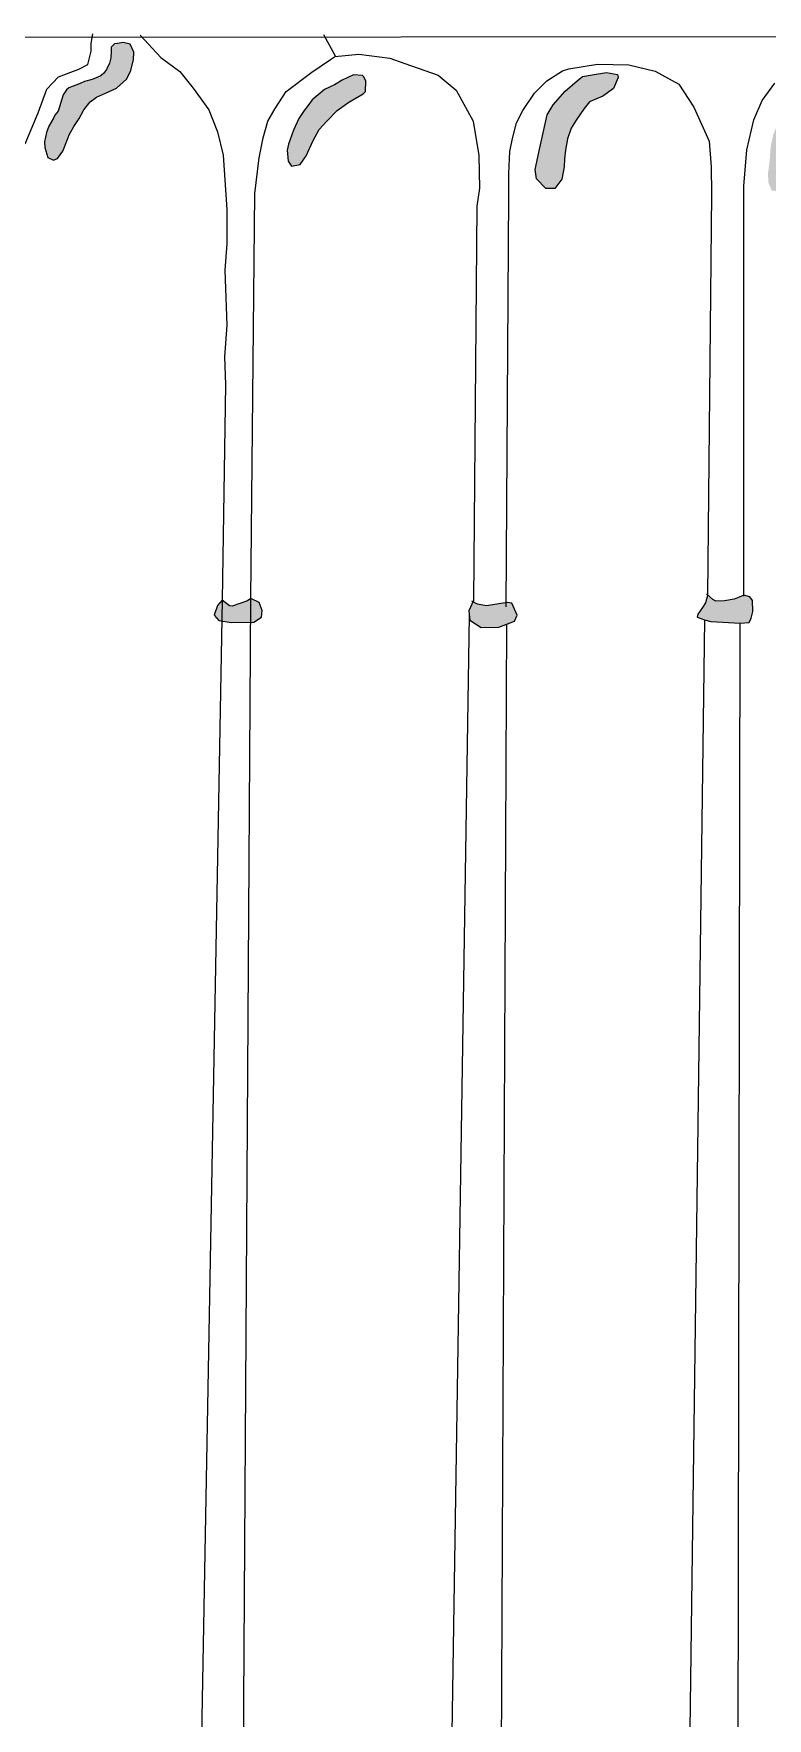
# Model space of a CAD drawing. Header units: millimetres. Extents: x 245 to 515, y 87 to 339.
# Drawn here: x 364.131 to 365.697, y 228.4 to 231.999 of the extents above; entities that cross this region are included whole.
import ezdxf

# ---------------------------------------------------------------- set-up
doc = ezdxf.new("R2010")
doc.units = ezdxf.units.MM
doc.layers.add('çziigi', color=10, linetype='Continuous')

msp = doc.modelspace()

# ---------------------------------------------------------------- hatches: boundary and pattern name
at = {"layer": 'çziigi'}
h = msp.add_hatch(color=256, dxfattribs=at)
h.dxf.hatch_style = 1
h.paths.add_polyline_path([(364.3441, 231.9431), (364.3445, 231.9588), (364.3369, 231.9759), (364.3219, 231.9797), (364.31, 231.978), (364.3036, 231.9771), (364.2964, 231.9695), (364.2959, 231.9605), (364.2955, 231.9469), (364.2925, 231.9358), (364.2861, 231.9222), (364.2798, 231.9133), (364.2725, 231.9077), (364.2559, 231.9009), (364.2393, 231.8963), (364.2299, 231.8924), (364.2056, 231.8831), (364.2009, 231.8784), (364.1937, 231.8677), (364.183, 231.8332), (364.1758, 231.8247), (364.1728, 231.8183), (364.1634, 231.8008), (364.1583, 231.7872), (364.1536, 231.7676), (364.1545, 231.7553), (364.1613, 231.7339), (364.1732, 231.7287), (364.1813, 231.7317), (364.1928, 231.7479), (364.2026, 231.7713), (364.2065, 231.7824), (364.2162, 231.8003), (364.2278, 231.8177), (364.238, 231.836), (364.2516, 231.853), (364.2648, 231.8633), (364.2904, 231.8743), (364.3078, 231.8824), (364.3288, 231.9014), (364.3377, 231.918)])
h.paths.add_polyline_path([(364.8039, 231.8524), (364.8346, 231.8698), (364.8395, 231.8754), (364.8402, 231.897), (364.836, 231.9068), (364.8332, 231.9096), (364.8136, 231.911), (364.7899, 231.8991), (364.7731, 231.8894), (364.7515, 231.8796), (364.7382, 231.8677), (364.7257, 231.8573), (364.7159, 231.8447), (364.7082, 231.8342), (364.697, 231.8175), (364.6859, 231.7924), (364.6747, 231.7624), (364.6719, 231.7498), (364.674, 231.7261), (364.6817, 231.7157), (364.6998, 231.7191), (364.7124, 231.738), (364.7278, 231.7701), (364.7403, 231.7938), (364.7571, 231.8119), (364.7787, 231.8342)])
h = msp.add_hatch(color=256, dxfattribs=at)
h.dxf.hatch_style = 1
h.paths.add_polyline_path([(365.9142, 231.9376), (365.8455, 231.949), (365.7904, 231.944), (365.7847, 231.9406), (365.7919, 231.9304), (365.7956, 231.9255), (365.799, 231.9157), (365.7975, 231.9001), (365.7858, 231.8823), (365.7727, 231.8755), (365.7473, 231.8685), (365.7396, 231.8621), (365.7332, 231.8462), (365.7302, 231.8349), (365.7155, 231.7963), (365.7106, 231.7841), (365.7048, 231.7581), (365.7026, 231.7284), (365.699, 231.7006), (365.6996, 231.6811), (365.7069, 231.6636), (365.7216, 231.6621), (365.7323, 231.6722), (365.7375, 231.6838), (365.7421, 231.7018), (365.7436, 231.7104), (365.7445, 231.7239), (365.7467, 231.7367), (365.7506, 231.7508), (365.7549, 231.7657), (365.7598, 231.7786), (365.7849, 231.8095), (365.791, 231.8214), (365.8014, 231.8457), (365.8124, 231.8615), (365.8183, 231.8667), (365.8293, 231.8753), (365.8476, 231.8952), (365.8559, 231.9071), (365.8641, 231.9159), (365.8748, 231.9208), (365.8911, 231.9211), (365.8999, 231.9208)])
h.paths.add_polyline_path([(365.3691, 231.8814), (365.3792, 231.9047), (365.3777, 231.9117), (365.3543, 231.9156), (365.3232, 231.9109), (365.303, 231.907), (365.2913, 231.8977), (365.2656, 231.8759), (365.2399, 231.8464), (365.2275, 231.8254), (365.2205, 231.7935), (365.2119, 231.7546), (365.2018, 231.7088), (365.2049, 231.6885), (365.2244, 231.6676), (365.2438, 231.6676), (365.2586, 231.6878), (365.2633, 231.7142), (365.2641, 231.7313), (365.2664, 231.75), (365.2711, 231.7741), (365.2788, 231.7966), (365.289, 231.8137), (365.3061, 231.8386), (365.3177, 231.8534), (365.3465, 231.865)])
h = msp.add_hatch(color=256, dxfattribs=at)
h.dxf.hatch_style = 1
h.paths.add_polyline_path([(366.08, 230.7664), (366.0728, 230.7837), (366.0526, 230.7859), (366.0367, 230.7887), (366.0129, 230.7923), (365.9936, 230.7954), (365.9848, 230.7714), (365.9848, 230.7549), (365.9941, 230.7469), (366.0042, 230.7419), (366.0475, 230.7397), (366.0807, 230.7477)])
h.paths.add_polyline_path([(365.6668, 230.7646), (365.6655, 230.7877), (365.6601, 230.7957), (365.6477, 230.7993), (365.6375, 230.7948), (365.6268, 230.7904), (365.6059, 230.7872), (365.5872, 230.7868), (365.5814, 230.7899), (365.5696, 230.8006), (365.5696, 230.7985), (365.5658, 230.7832), (365.5591, 230.7726), (365.5489, 230.7588), (365.548, 230.7526), (365.5636, 230.7463), (365.5769, 230.7428), (365.6023, 230.7419), (365.6392, 230.7397), (365.6584, 230.7406), (365.6633, 230.7499)])
h.paths.add_polyline_path([(365.1522, 230.7824), (365.1422, 230.7835), (365.0976, 230.7768), (365.0787, 230.7802), (365.0687, 230.7856), (365.0598, 230.7657), (365.062, 230.7457), (365.0865, 230.7301), (365.1243, 230.7312), (365.1577, 230.7434), (365.1633, 230.7568)])
h.paths.add_polyline_path([(364.6184, 230.7667), (364.6121, 230.7833), (364.5942, 230.7922), (364.5873, 230.7874), (364.5548, 230.7757), (364.5486, 230.7764), (364.5334, 230.7888), (364.5231, 230.7771), (364.5162, 230.7564), (364.5265, 230.7453), (364.5528, 230.7412), (364.6011, 230.7419), (364.617, 230.7522)])

# ---------------------------------------------------------------- linework, layer by layer
for p, q in [((363.6361, 231.9907), (366.1356, 231.993)), ((364.2538, 231.9779), (364.2571, 231.9986)), ((364.3584, 231.9955), (364.4024, 231.9475)), ((364.7755, 231.9505), (364.7505, 231.9963)), ((364.2461, 231.9327), (364.2538, 231.9616)), ((364.2538, 231.9616), (364.2538, 231.9779)), ((364.2959, 231.9605), (364.2955, 231.9469)), ((364.2964, 231.9695), (364.2959, 231.9605)), ((364.3036, 231.9771), (364.2964, 231.9695)), ((364.31, 231.978), (364.3036, 231.9771)), ((364.3219, 231.9797), (364.31, 231.978)), ((364.3369, 231.9759), (364.3219, 231.9797)), ((364.3445, 231.9588), (364.3369, 231.9759)), ((364.3441, 231.9431), (364.3445, 231.9588)), ((364.7741, 231.9499), (364.8255, 231.9547)), ((364.8255, 231.9547), (364.8914, 231.9464)), ((364.1836, 231.9068), (364.2269, 231.9231)), ((364.2269, 231.9231), (364.2461, 231.9327)), ((364.2861, 231.9222), (364.2798, 231.9133)), ((364.2925, 231.9358), (364.2861, 231.9222)), ((364.2955, 231.9469), (364.2925, 231.9358)), ((364.3288, 231.9014), (364.3377, 231.918)), ((364.3377, 231.918), (364.3441, 231.9431)), ((364.4024, 231.9475), (364.4429, 231.918)), ((364.4429, 231.918), (364.4711, 231.8823)), ((364.7248, 231.9165), (364.7644, 231.9436)), ((364.7644, 231.9436), (364.7755, 231.9505)), ((364.8914, 231.9464), (364.9234, 231.9346)), ((364.9234, 231.9346), (364.9949, 231.9103)), ((365.2268, 231.8981), (365.2602, 231.9192)), ((365.2602, 231.9192), (365.2736, 231.9237)), ((365.2736, 231.9237), (365.3351, 231.9336)), ((365.3351, 231.9336), (365.4016, 231.9321)), ((365.4016, 231.9321), (365.4582, 231.9187)), ((365.4582, 231.9187), (365.5085, 231.8911)), ((364.1586, 231.8799), (364.1836, 231.9068)), ((364.2056, 231.8831), (364.2009, 231.8784)), ((364.2299, 231.8924), (364.2056, 231.8831)), ((364.2393, 231.8963), (364.2299, 231.8924)), ((364.2559, 231.9009), (364.2393, 231.8963)), ((364.2725, 231.9077), (364.2559, 231.9009)), ((364.2798, 231.9133), (364.2725, 231.9077)), ((364.2904, 231.8743), (364.3078, 231.8824)), ((364.3078, 231.8824), (364.3288, 231.9014)), ((364.4711, 231.8823), (364.5047, 231.8363)), ((364.6699, 231.8754), (364.7248, 231.9165)), ((364.7731, 231.8894), (364.7515, 231.8796)), ((364.7899, 231.8991), (364.7731, 231.8894)), ((364.8136, 231.911), (364.7899, 231.8991)), ((364.8332, 231.9096), (364.8136, 231.911)), ((364.836, 231.9068), (364.8332, 231.9096)), ((364.8402, 231.897), (364.836, 231.9068)), ((364.8395, 231.8754), (364.8402, 231.897)), ((364.9949, 231.9103), (365.0331, 231.8777)), ((365.2001, 231.8714), (365.2268, 231.8981)), ((365.2656, 231.8759), (365.2913, 231.8977)), ((365.2913, 231.8977), (365.303, 231.907)), ((365.303, 231.907), (365.3232, 231.9109)), ((365.3232, 231.9109), (365.3543, 231.9156)), ((365.3543, 231.9156), (365.3777, 231.9117)), ((365.3792, 231.9047), (365.3691, 231.8814)), ((365.3777, 231.9117), (365.3792, 231.9047)), ((365.5085, 231.8911), (365.5403, 231.8416)), ((365.6867, 231.8561), (365.7139, 231.8926)), ((364.1403, 231.8296), (364.1586, 231.8799)), ((364.1937, 231.8677), (364.183, 231.8332)), ((364.2009, 231.8784), (364.1937, 231.8677)), ((364.238, 231.836), (364.2516, 231.853)), ((364.2516, 231.853), (364.2648, 231.8633)), ((364.2648, 231.8633), (364.2904, 231.8743)), ((364.6463, 231.8386), (364.6699, 231.8754)), ((364.7257, 231.8573), (364.7159, 231.8447)), ((364.7382, 231.8677), (364.7257, 231.8573)), ((364.7515, 231.8796), (364.7382, 231.8677)), ((364.7787, 231.8342), (364.8039, 231.8524)), ((364.8039, 231.8524), (364.8346, 231.8698)), ((364.8346, 231.8698), (364.8395, 231.8754)), ((365.0331, 231.8777), (365.0692, 231.8118)), ((365.1756, 231.8347), (365.2001, 231.8714)), ((365.2275, 231.8254), (365.2399, 231.8464)), ((365.2399, 231.8464), (365.2656, 231.8759)), ((365.3177, 231.8534), (365.3061, 231.8386)), ((365.3465, 231.865), (365.3177, 231.8534)), ((365.3691, 231.8814), (365.3465, 231.865)), ((365.6688, 231.8147), (365.6867, 231.8561)), ((364.1124, 231.7633), (364.1403, 231.8296)), ((364.1728, 231.8183), (364.1634, 231.8008)), ((364.1758, 231.8247), (364.1728, 231.8183)), ((364.183, 231.8332), (364.1758, 231.8247)), ((364.2162, 231.8003), (364.2278, 231.8177)), ((364.2278, 231.8177), (364.238, 231.836)), ((364.5047, 231.8363), (364.5233, 231.7889)), ((364.6206, 231.7762), (364.631, 231.8116)), ((364.631, 231.8116), (364.6463, 231.8386)), ((364.697, 231.8175), (364.6859, 231.7924)), ((364.7082, 231.8342), (364.697, 231.8175)), ((364.7159, 231.8447), (364.7082, 231.8342)), ((364.7403, 231.7938), (364.7571, 231.8119)), ((364.7571, 231.8119), (364.7787, 231.8342)), ((365.0692, 231.8118), (365.0817, 231.7382)), ((365.1622, 231.808), (365.1756, 231.8347)), ((365.2205, 231.7935), (365.2275, 231.8254)), ((365.289, 231.8137), (365.2788, 231.7966)), ((365.3061, 231.8386), (365.289, 231.8137)), ((365.5403, 231.8416), (365.5736, 231.7688)), ((365.6538, 231.7503), (365.6688, 231.8147)), ((364.1583, 231.7872), (364.1536, 231.7676)), ((364.1634, 231.8008), (364.1583, 231.7872)), ((364.2026, 231.7713), (364.2065, 231.7824)), ((364.2065, 231.7824), (364.2162, 231.8003)), ((364.5233, 231.7889), (364.5356, 231.7388)), ((364.6122, 231.7332), (364.6206, 231.7762)), ((364.6859, 231.7924), (364.6747, 231.7624)), ((364.7278, 231.7701), (364.7403, 231.7938)), ((365.1478, 231.7468), (365.1533, 231.7746)), ((365.1533, 231.7746), (365.1622, 231.808)), ((365.2119, 231.7546), (365.2205, 231.7935)), ((365.2711, 231.7741), (365.2664, 231.75)), ((365.2788, 231.7966), (365.2711, 231.7741)), ((364.1536, 231.7676), (364.1545, 231.7553)), ((364.1545, 231.7553), (364.1613, 231.7339)), ((364.1813, 231.7317), (364.1928, 231.7479)), ((364.1928, 231.7479), (364.2026, 231.7713)), ((364.5356, 231.7388), (364.5432, 231.6232)), ((364.6747, 231.7624), (364.6719, 231.7498)), ((364.6719, 231.7498), (364.674, 231.7261)), ((364.7124, 231.738), (364.7278, 231.7701)), ((365.0817, 231.7382), (365.0825, 231.6685)), ((365.1455, 231.7), (365.1478, 231.7468)), ((365.2018, 231.7088), (365.2119, 231.7546)), ((365.2664, 231.75), (365.2641, 231.7313)), ((365.5736, 231.7688), (365.5778, 231.7143)), ((365.6474, 231.6731), (365.6538, 231.7503)), ((364.1613, 231.7339), (364.1732, 231.7287)), ((364.1732, 231.7287), (364.1813, 231.7317)), ((364.6032, 231.6569), (364.6122, 231.7332)), ((364.674, 231.7261), (364.6817, 231.7157)), ((364.6817, 231.7157), (364.6998, 231.7191)), ((364.6998, 231.7191), (364.7124, 231.738)), ((365.2049, 231.6885), (365.2018, 231.7088)), ((365.2633, 231.7142), (365.2586, 231.6878)), ((365.2641, 231.7313), (365.2633, 231.7142)), ((365.5778, 231.7143), (365.5786, 231.6565)), ((365.0825, 231.6685), (365.0769, 231.6304)), ((365.1455, 231.6544), (365.1455, 231.7)), ((365.2244, 231.6676), (365.2049, 231.6885)), ((365.2438, 231.6676), (365.2244, 231.6676)), ((365.2586, 231.6878), (365.2438, 231.6676)), ((365.6472, 230.797), (365.6474, 231.6731)), ((364.5942, 230.7922), (364.6032, 231.6569)), ((365.0769, 231.6304), (365.0698, 230.7879)), ((365.1399, 230.7746), (365.1455, 231.6544)), ((365.5786, 231.6565), (365.5696, 230.7985)), ((364.5432, 231.6232), (364.5432, 231.5497)), ((364.5432, 231.5497), (364.5391, 231.4934)), ((364.5391, 231.4934), (364.5432, 231.3757)), ((364.5432, 231.3757), (364.5384, 231.3085)), ((364.5384, 231.3085), (364.5405, 231.2494)), ((364.5405, 231.2494), (364.5334, 230.7888)), ((364.5334, 230.7888), (363.9148, 196.6779)), ((364.3796, 196.6882), (364.5942, 230.7922)), ((364.5231, 230.7771), (364.5162, 230.7564)), ((364.5334, 230.7888), (364.5231, 230.7771)), ((364.5486, 230.7764), (364.5334, 230.7888)), ((364.5548, 230.7757), (364.5486, 230.7764)), ((364.5873, 230.7874), (364.5548, 230.7757)), ((364.5942, 230.7922), (364.5873, 230.7874)), ((364.6121, 230.7833), (364.5942, 230.7922)), ((364.6184, 230.7667), (364.6121, 230.7833)), ((364.617, 230.7522), (364.6184, 230.7667)), ((365.0698, 230.7879), (365.0598, 230.7657)), ((365.0787, 230.7802), (365.0664, 230.7868)), ((365.0976, 230.7768), (365.0787, 230.7802)), ((365.1422, 230.7835), (365.0976, 230.7768)), ((365.1522, 230.7824), (365.1422, 230.7835)), ((365.1633, 230.7568), (365.1522, 230.7824)), ((365.5591, 230.7726), (365.5489, 230.7588)), ((365.5658, 230.7832), (365.5591, 230.7726)), ((365.5696, 230.7985), (365.5658, 230.7832)), ((365.5814, 230.7899), (365.5676, 230.8024)), ((365.5872, 230.7868), (365.5814, 230.7899)), ((365.6059, 230.7872), (365.5872, 230.7868)), ((365.6268, 230.7904), (365.6059, 230.7872)), ((365.6375, 230.7948), (365.6268, 230.7904)), ((365.6477, 230.7993), (365.6375, 230.7948)), ((365.6601, 230.7957), (365.6477, 230.7993)), ((365.6655, 230.7877), (365.6601, 230.7957)), ((365.6668, 230.7646), (365.6655, 230.7877)), ((364.5162, 230.7564), (364.5265, 230.7453)), ((364.5265, 230.7453), (364.5528, 230.7412)), ((365.0609, 230.7557), (364.532, 196.6072)), ((364.5528, 230.7412), (364.6011, 230.7419)), ((364.6011, 230.7419), (364.617, 230.7522)), ((364.9787, 196.647), (365.141, 230.7373)), ((365.0598, 230.7657), (365.062, 230.7457)), ((365.062, 230.7457), (365.0865, 230.7301)), ((365.0865, 230.7301), (365.1243, 230.7312)), ((365.5636, 230.7463), (365.1126, 196.6552)), ((365.1243, 230.7312), (365.1577, 230.7434)), ((365.1577, 230.7434), (365.1633, 230.7568)), ((365.5489, 230.7588), (365.548, 230.7526)), ((365.548, 230.7526), (365.5636, 230.7463)), ((365.5636, 230.7463), (365.5769, 230.7428)), ((365.5769, 230.7428), (365.6023, 230.7419)), ((365.5835, 196.6491), (365.6392, 230.7397)), ((365.6023, 230.7419), (365.6392, 230.7397)), ((365.6392, 230.7397), (365.6584, 230.7406)), ((365.6584, 230.7406), (365.6633, 230.7499)), ((365.6633, 230.7499), (365.6668, 230.7646))]:
    msp.add_line(p, q, dxfattribs=at)

doc.saveas('drawing.dxf')
